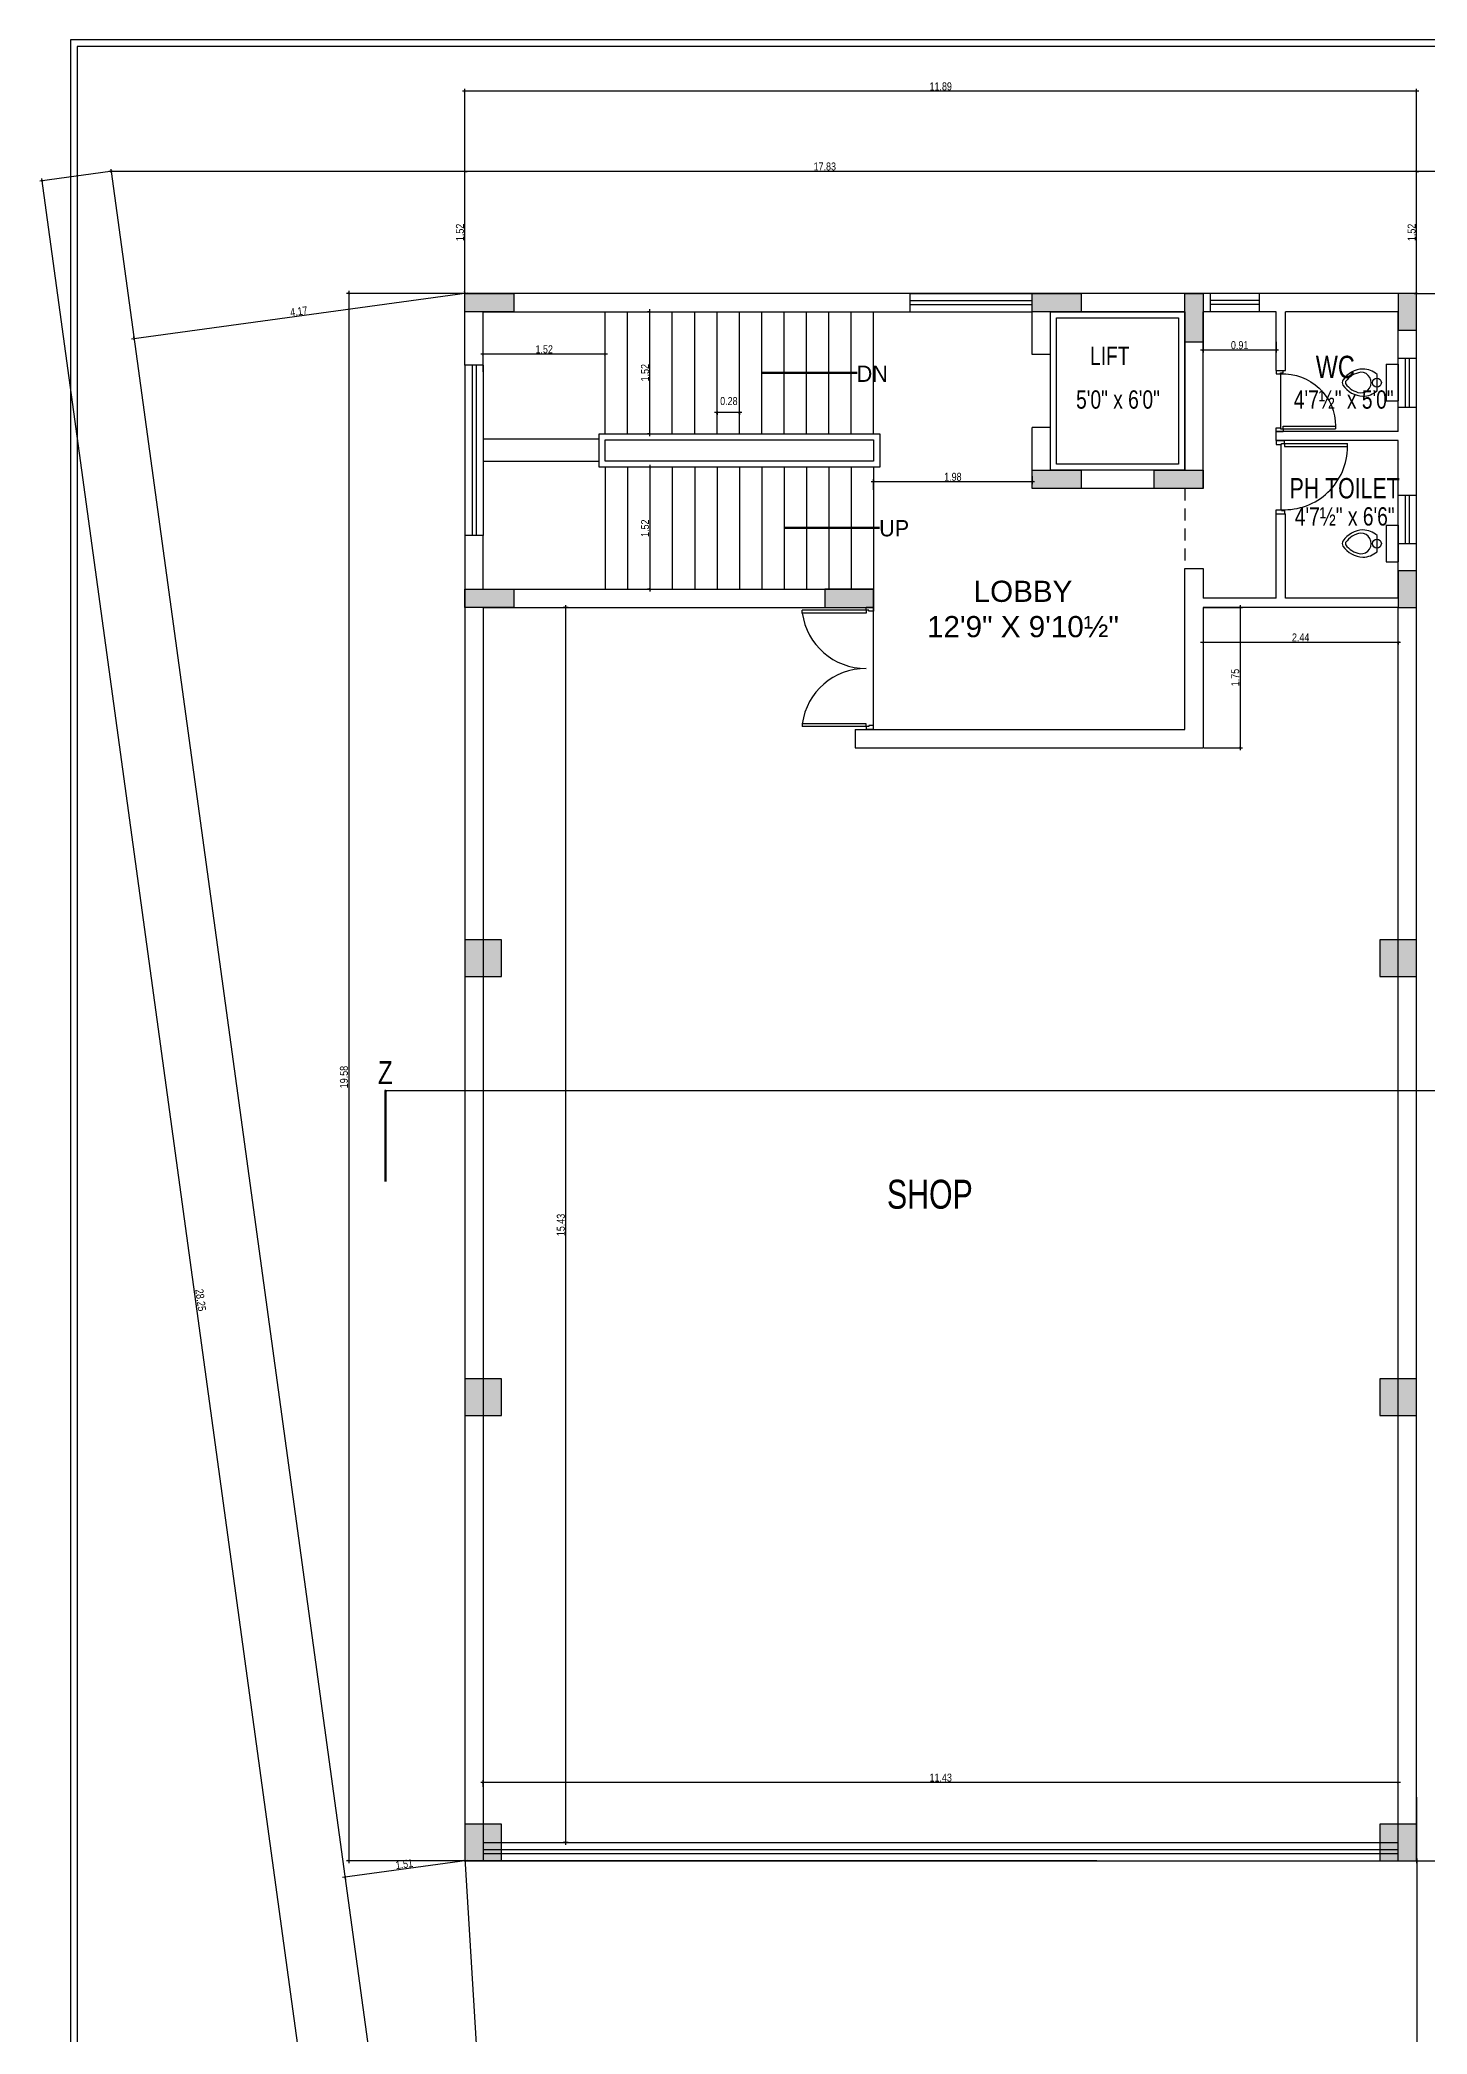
# Model space of a CAD drawing. Header units: metres. Extents: x 13627 to 13863, y 9458 to 9526.
# Drawn here: x 13654.73 to 13672.06, y 9476.38 to 9501.3 of the extents above; entities that cross this region are included whole.
import ezdxf

# ---------------------------------------------------------------- set-up
doc = ezdxf.new("R2010")
doc.units = ezdxf.units.M
doc.header["$LTSCALE"] = 150
doc.header["$PDMODE"] = 35
doc.linetypes.add('DASHDOT2', pattern=[0.5, 0.25, -0.125, 0, -0.125])
doc.linetypes.add('HIDDEN', pattern=[0.375, 0.25, -0.125])
doc.layers.get('0').update_dxf_attribs({"linetype": 'CONTINUOUS'})
doc.layers.get('DEFPOINTS').update_dxf_attribs({"color": 1, "linetype": 'CONTINUOUS'})
for name, color, linetype in [('#path', 8, 'CONTINUOUS'), ('Coloumn', 6, 'CONTINUOUS'), ('DIM', 7, 'CONTINUOUS'), ('DOOR', 1, 'CONTINUOUS'), ('FUR', 38, 'CONTINUOUS'), ('STAIR', 1, 'CONTINUOUS'), ('TEXT', 7, 'CONTINUOUS'), ('title', 10, 'CONTINUOUS'), ('Title box', 7, 'CONTINUOUS'), ('WALL', 7, 'CONTINUOUS'), ('WIN', 11, 'CONTINUOUS')]:
    doc.layers.add(name, color=color, linetype=linetype)
doc.layers.add('AR_WALL', color=7, linetype='CONTINUOUS', lineweight=40)
doc.styles.add('23', font='sanss___.ttf', dxfattribs={"width": 0.95})
doc.styles.add('Arial', font='arial.ttf', dxfattribs={"width": 0.8})
doc.styles.add('ROMANC', font='sanss___.ttf', dxfattribs={"width": 0.95})
doc.styles.add('ROMANS', font='sanss___.ttf', dxfattribs={"width": 0.95})
doc.styles.add('ROMANT', font='sanss___.ttf', dxfattribs={"width": 0.95})
doc.dimstyles.new('Copy of vi', dxfattribs={"dimscale": 0, "dimtxt": 12, "dimasz": 1, "dimexe": 0.1875, "dimexo": 0.0625, "dimgap": 1, "dimtad": 1, "dimdec": 1, "dimrnd": 0.5, "dimzin": 3, "dimdsep": 46, "dimlunit": 4, "dimtxsty": 'ROMANS', "dimblk1": 'ARR', "dimblk2": 'ARR', "dimsah": 1, "dimcen": 0.0625, "dimdle": 5.5, "dimse1": 1, "dimse2": 1, "dimclrd": 11, "dimclre": 9, "dimclrt": 2, "dimadec": 0, "dimazin": 0, "dimtfac": 0.6, "dimtdec": 1, "dimtmove": 2, "dimatfit": 3, "dimldrblk": 'A', "dimfxl": 0, "dimtolj": 1, "dimtzin": 2, "dimarcsym": 0})
doc.dimstyles.get("Standard").update_dxf_attribs({"dimtxt": 0.1, "dimasz": 0.1, "dimexe": 0.03, "dimexo": 0.01, "dimgap": 0.01, "dimtad": 1, "dimzin": 3, "dimdsep": 46, "dimtxsty": 'Arial', "dimblk": 'ARCHTICK', "dimcen": 0.0625, "dimdle": 0.03, "dimclrd": 256, "dimclre": 9, "dimclrt": 256, "dimadec": 0, "dimazin": 0, "dimtfac": 0.6, "dimtofl": 0, "dimtmove": 1, "dimatfit": 3, "dimldrblk": 'OPEN90', "dimfxl": 0, "dimtolj": 1, "dimtzin": 0, "dimlwd": -1, "dimlwe": -1, "dimarcsym": 0})

# ---------------------------------------------------------------- blocks, each defined once
blk = doc.blocks.new('_ArchTick')
at = {"color": 0, "linetype": 'ByBlock', "const_width": 0.00381}
blk.add_lwpolyline([(-0.0127, -0.0127), (0.0127, 0.0127)], dxfattribs=at)
blk = doc.blocks.new('*D13')
at = {"layer": 'DEFPOINTS', "color": 0}
for p in [(13671.924, 9499.652), (13671.924, 9499.652), (13671.924, 9498.128)]:
    blk.add_point(p, dxfattribs=at)
at = {"layer": 'DIM'}
blk.add_line((13671.924, 9498.098), (13671.924, 9499.682), dxfattribs=at)
at = {"layer": 'DIM', "color": 9}
for p, q in [((13671.934, 9499.652), (13671.954, 9499.652)), ((13671.934, 9498.128), (13671.954, 9498.128))]:
    blk.add_line(p, q, dxfattribs=at)
at = {"layer": 'DIM'}
for p, rotation in [((13671.924, 9499.652), 90), ((13671.924, 9498.128), 270)]:
    blk.add_blockref('_ArchTick', p, dxfattribs=dict(at, rotation=rotation))
at = {"layer": 'DIM', "insert": (13671.863, 9498.89), "char_height": 0.1, "attachment_point": 5, "rotation": 90, "style": 'Arial'}
blk.add_mtext('\\A1;1.52', dxfattribs=at)
blk = doc.blocks.new('_Open90')
at = {"layer": 'AR_WALL', "color": 0, "lineweight": -2}
for p, q in [((0, 0), (-0.0254, 0)), ((-0.0127, 0.0127), (0, 0)), ((0, 0), (-0.0127, -0.0127))]:
    blk.add_line(p, q, dxfattribs=at)
blk = doc.blocks.new('*D14')
at = {"layer": 'DEFPOINTS', "color": 0}
for p in [(13660.036, 9499.652), (13660.036, 9499.652), (13660.036, 9498.128)]:
    blk.add_point(p, dxfattribs=at)
at = {"layer": 'DIM'}
blk.add_line((13660.036, 9498.098), (13660.036, 9499.682), dxfattribs=at)
at = {"layer": 'DIM', "color": 9}
for p, q in [((13660.046, 9499.652), (13660.066, 9499.652)), ((13660.046, 9498.128), (13660.066, 9498.128))]:
    blk.add_line(p, q, dxfattribs=at)
at = {"layer": 'DIM', "xscale": 0.1, "yscale": 0.1, "zscale": 0.1}
for p, rotation in [((13660.036, 9499.652), 90), ((13660.036, 9498.128), 270)]:
    blk.add_blockref('_ArchTick', p, dxfattribs=dict(at, rotation=rotation))
at = {"layer": 'DIM', "insert": (13659.975, 9498.89), "char_height": 0.1, "attachment_point": 5, "rotation": 90, "style": 'Arial'}
blk.add_mtext('\\A1;1.52', dxfattribs=at)
blk = doc.blocks.new('*D16')
at = {"layer": 'DEFPOINTS', "color": 0}
for p in [(13655.617, 9499.652), (13655.617, 9499.652), (13673.448, 9499.652)]:
    blk.add_point(p, dxfattribs=at)
at = {"layer": 'DIM', "color": 9}
for p, q in [((13655.617, 9499.662), (13655.617, 9499.682)), ((13673.448, 9499.662), (13673.448, 9499.682))]:
    blk.add_line(p, q, dxfattribs=at)
at = {"layer": 'DIM'}
blk.add_line((13673.478, 9499.652), (13655.587, 9499.652), dxfattribs=at)
at = {"layer": 'DIM', "rotation": 180}
blk.add_blockref('_ArchTick', (13655.617, 9499.652), dxfattribs=at)
at = {"layer": 'DIM'}
blk.add_blockref('_ArchTick', (13673.448, 9499.652), dxfattribs=at)
at = {"layer": 'DIM', "insert": (13664.532, 9499.713), "char_height": 0.1, "attachment_point": 5, "style": 'Arial'}
blk.add_mtext('\\A1;17.83', dxfattribs=at)
blk = doc.blocks.new('*D18')
at = {"layer": 'DEFPOINTS', "color": 0}
for p in [(13654.757, 9499.534), (13655.617, 9499.652), (13659.453, 9471.668)]:
    blk.add_point(p, dxfattribs=at)
at = {"layer": 'DIM', "color": 9}
for p, q in [((13655.607, 9499.65), (13654.728, 9499.53)), ((13659.443, 9471.666), (13658.564, 9471.546))]:
    blk.add_line(p, q, dxfattribs=at)
at = {"layer": 'DIM'}
blk.add_line((13658.598, 9471.52), (13654.753, 9499.564), dxfattribs=at)
for p, rotation in [((13654.757, 9499.534), 97.80575307847222), ((13658.594, 9471.55), 277.8057530784722)]:
    blk.add_blockref('_ArchTick', p, dxfattribs=dict(at, rotation=rotation))
at = {"layer": 'DIM', "insert": (13656.736, 9485.55), "char_height": 0.1, "attachment_point": 5, "rotation": 277.8058, "style": 'Arial'}
blk.add_mtext('\\A1;28.25', dxfattribs=at)
blk = doc.blocks.new('*D19')
at = {"layer": 'DEFPOINTS', "color": 0}
for p in [(13673.448, 9483.387), (13671.924, 9479.348), (13673.448, 9478.544)]:
    blk.add_point(p, dxfattribs=at)
at = {"layer": 'DIM', "color": 9}
for p, q in [((13673.448, 9483.377), (13673.448, 9478.514)), ((13671.924, 9479.338), (13671.924, 9478.514))]:
    blk.add_line(p, q, dxfattribs=at)
at = {"layer": 'DIM'}
blk.add_line((13671.894, 9478.544), (13673.478, 9478.544), dxfattribs=at)
at = {"layer": 'DIM', "rotation": 180}
blk.add_blockref('_ArchTick', (13671.924, 9478.544), dxfattribs=at)
at = {"layer": 'DIM'}
blk.add_blockref('_ArchTick', (13673.448, 9478.544), dxfattribs=at)
at = {"layer": 'DIM', "insert": (13672.686, 9478.605), "char_height": 0.1, "attachment_point": 5, "style": 'Arial'}
blk.add_mtext('\\A1;1.52', dxfattribs=at)
blk = doc.blocks.new('A')
at = {"layer": 'DIM', "color": 9, "linetype": 'ByBlock'}
for p, q in [((-0.13, 0), (0.13, 0)), ((-0.08, -0.08), (0.08, 0.08)), ((0, 0.13), (0, -0.13))]:
    blk.add_line(p, q, dxfattribs=at)
blk = doc.blocks.new('ARROW')
at = {"layer": 'WALL'}
blk.add_blockref('A', (0, 0), dxfattribs=at)
blk = doc.blocks.new('ARR')
at = {"layer": 'DIM'}
blk.add_blockref('ARROW', (0, 0), dxfattribs=at)
blk = doc.blocks.new('*D20')
at = {"layer": 'DEFPOINTS', "color": 0}
for p in [(13660.265, 9497.367), (13660.265, 9497.137), (13661.789, 9497.137)]:
    blk.add_point(p, dxfattribs=at)
at = {"layer": 'DIM'}
blk.add_line((13661.819, 9497.367), (13660.235, 9497.367), dxfattribs=at)
at = {"layer": 'DIM', "color": 9}
for p, q in [((13660.265, 9497.147), (13660.265, 9497.397)), ((13661.789, 9497.147), (13661.789, 9497.397))]:
    blk.add_line(p, q, dxfattribs=at)
at = {"layer": 'DIM', "rotation": 180}
blk.add_blockref('_ArchTick', (13660.265, 9497.367), dxfattribs=at)
at = {"layer": 'DIM'}
blk.add_blockref('_ArchTick', (13661.789, 9497.367), dxfattribs=at)
at = {"layer": 'DIM', "insert": (13661.027, 9497.429), "char_height": 0.1, "attachment_point": 5, "style": 'Arial'}
blk.add_mtext('\\A1;1.52', dxfattribs=at)
blk = doc.blocks.new('*D21')
at = {"layer": 'DEFPOINTS', "color": 0}
for p in [(13662.348, 9497.899), (13662.348, 9497.899), (13662.348, 9496.375)]:
    blk.add_point(p, dxfattribs=at)
at = {"layer": 'DIM'}
blk.add_line((13662.348, 9496.345), (13662.348, 9497.929), dxfattribs=at)
at = {"layer": 'DIM', "color": 9}
for p, q in [((13662.338, 9497.899), (13662.318, 9497.899)), ((13662.338, 9496.375), (13662.318, 9496.375))]:
    blk.add_line(p, q, dxfattribs=at)
at = {"layer": 'DIM'}
for p, rotation in [((13662.348, 9497.899), 90), ((13662.348, 9496.375), 270)]:
    blk.add_blockref('_ArchTick', p, dxfattribs=dict(at, rotation=rotation))
at = {"layer": 'DIM', "insert": (13662.287, 9497.137), "char_height": 0.1, "attachment_point": 5, "rotation": 90, "style": 'Arial'}
blk.add_mtext('\\A1;1.52', dxfattribs=at)
blk = doc.blocks.new('A$C1378589D')
at = {"layer": 'DOOR', "color": 40}
for p, q in [((0.035, 0.094), (0.035, 0.892)), ((0.071, 0.892), (0.035, 0.892)), ((0.071, 0.094), (0.071, 0.892)), ((1.453, 0.094), (1.453, 0.892)), ((1.453, 0.892), (1.489, 0.892)), ((1.489, 0.094), (1.489, 0.892)), ((0.035, 0.094), (0.071, 0.094)), ((1.489, 0.094), (1.453, 0.094))]:
    blk.add_line(p, q, dxfattribs=at)
at = {"layer": 'DOOR', "color": 230}
for p, q in [((0.035, 0.094), (0, 0.094)), ((0, 0), (0, 0.094)), ((0, 0), (0.047, 0)), ((0.035, 0.059), (0.035, 0.094)), ((0.047, 0.059), (0.035, 0.059)), ((0.047, 0), (0.047, 0.059)), ((1.477, 0.059), (1.489, 0.059)), ((1.477, 0), (1.477, 0.059)), ((1.524, 0), (1.477, 0)), ((1.489, 0.094), (1.524, 0.094)), ((1.489, 0.059), (1.489, 0.094)), ((1.524, 0), (1.524, 0.094))]:
    blk.add_line(p, q, dxfattribs=at)
at = {"layer": 'DOOR', "color": 145}
for centre, start, end in [((-0.04, 0.097), 359.8144, 82.0332), ((1.564, 0.097), 97.9668, 180.1856)]:
    blk.add_arc(centre, 0.802, start, end, dxfattribs=at)
blk = doc.blocks.new('*D22')
at = {"layer": 'DEFPOINTS', "color": 0}
for p in [(13660.036, 9500.653), (13660.036, 9498.128), (13671.924, 9498.128)]:
    blk.add_point(p, dxfattribs=at)
at = {"layer": 'DIM'}
blk.add_line((13671.954, 9500.653), (13660.006, 9500.653), dxfattribs=at)
at = {"layer": 'DIM', "color": 9}
for p, q in [((13660.036, 9498.138), (13660.036, 9500.683)), ((13671.924, 9498.138), (13671.924, 9500.683))]:
    blk.add_line(p, q, dxfattribs=at)
at = {"layer": 'DIM'}
for p, rotation in [((13660.036, 9500.653), 179.9999999999737), ((13671.924, 9500.653), 359.9999999999737)]:
    blk.add_blockref('_ArchTick', p, dxfattribs=dict(at, rotation=rotation))
at = {"layer": 'DIM', "insert": (13665.98, 9500.714), "char_height": 0.1, "attachment_point": 5, "style": 'Arial'}
blk.add_mtext('\\A1;11.89', dxfattribs=at)
blk = doc.blocks.new('*D23')
at = {"layer": 'DEFPOINTS', "color": 0}
for p in [(13671.924, 9478.544), (13671.924, 9472.431), (13671.929, 9472.431)]:
    blk.add_point(p, dxfattribs=at)
at = {"layer": 'DIM'}
blk.add_line((13671.929, 9478.574), (13671.929, 9472.401), dxfattribs=at)
at = {"layer": 'DIM', "color": 9}
for p, q in [((13671.934, 9478.544), (13671.959, 9478.544)), ((13671.934, 9472.431), (13671.959, 9472.431))]:
    blk.add_line(p, q, dxfattribs=at)
at = {"layer": 'DIM'}
for p, rotation in [((13671.929, 9478.544), 90), ((13671.929, 9472.431), 270)]:
    blk.add_blockref('_ArchTick', p, dxfattribs=dict(at, rotation=rotation))
at = {"layer": 'DIM', "insert": (13671.868, 9475.488), "char_height": 0.1, "attachment_point": 5, "rotation": 90, "style": 'Arial'}
blk.add_mtext('\\A1;6.11', dxfattribs=at)
blk = doc.blocks.new('*D24')
at = {"layer": 'DEFPOINTS', "color": 0}
for p in [(13662.348, 9495.956), (13662.348, 9494.433), (13662.348, 9494.433)]:
    blk.add_point(p, dxfattribs=at)
at = {"layer": 'DIM', "color": 9}
for p, q in [((13662.338, 9495.956), (13662.318, 9495.956)), ((13662.338, 9494.433), (13662.318, 9494.433))]:
    blk.add_line(p, q, dxfattribs=at)
at = {"layer": 'DIM'}
blk.add_line((13662.348, 9495.986), (13662.348, 9494.403), dxfattribs=at)
for p, rotation in [((13662.348, 9495.956), 90), ((13662.348, 9494.433), 270)]:
    blk.add_blockref('_ArchTick', p, dxfattribs=dict(at, rotation=rotation))
at = {"layer": 'DIM', "insert": (13662.287, 9495.194), "char_height": 0.1, "attachment_point": 5, "rotation": 90, "style": 'Arial'}
blk.add_mtext('\\A1;1.52', dxfattribs=at)
blk = doc.blocks.new('*D25')
at = {"layer": 'DEFPOINTS', "color": 0}
for p in [(13660.036, 9498.128), (13655.903, 9497.561), (13655.903, 9497.561)]:
    blk.add_point(p, dxfattribs=at)
at = {"layer": 'DIM'}
blk.add_line((13660.066, 9498.132), (13655.874, 9497.557), dxfattribs=at)
at = {"layer": 'DIM', "color": 9}
for p, q in [((13660.035, 9498.138), (13660.032, 9498.157)), ((13655.902, 9497.571), (13655.899, 9497.591))]:
    blk.add_line(p, q, dxfattribs=at)
at = {"layer": 'DIM'}
for p, rotation in [((13660.036, 9498.128), 7.805753078483866), ((13655.903, 9497.561), 187.8057530784839)]:
    blk.add_blockref('_ArchTick', p, dxfattribs=dict(at, rotation=rotation))
at = {"layer": 'DIM', "insert": (13657.962, 9497.904), "char_height": 0.1, "attachment_point": 5, "rotation": 7.8058, "style": 'Arial'}
blk.add_mtext('\\A1;4.17', dxfattribs=at)
blk = doc.blocks.new('*D26')
at = {"layer": 'DEFPOINTS', "color": 0}
for p in [(13660.265, 9479.52), (13660.265, 9479.459), (13671.695, 9479.459)]:
    blk.add_point(p, dxfattribs=at)
at = {"layer": 'DIM'}
blk.add_line((13671.725, 9479.52), (13660.235, 9479.52), dxfattribs=at)
at = {"layer": 'DIM', "color": 9}
for p, q in [((13660.265, 9479.469), (13660.265, 9479.55)), ((13671.695, 9479.469), (13671.695, 9479.55))]:
    blk.add_line(p, q, dxfattribs=at)
at = {"layer": 'DIM', "rotation": 180}
blk.add_blockref('_ArchTick', (13660.265, 9479.52), dxfattribs=at)
at = {"layer": 'DIM'}
blk.add_blockref('_ArchTick', (13671.695, 9479.52), dxfattribs=at)
at = {"layer": 'DIM', "insert": (13665.98, 9479.582), "char_height": 0.1, "attachment_point": 5, "style": 'Arial'}
blk.add_mtext('\\A1;11.43', dxfattribs=at)
blk = doc.blocks.new('*D27')
at = {"layer": 'DEFPOINTS', "color": 0}
for p in [(13661.296, 9494.204), (13661.338, 9494.204), (13661.338, 9478.773)]:
    blk.add_point(p, dxfattribs=at)
at = {"layer": 'DIM', "color": 9}
for p, q in [((13661.328, 9494.204), (13661.266, 9494.204)), ((13661.328, 9478.773), (13661.266, 9478.773))]:
    blk.add_line(p, q, dxfattribs=at)
at = {"layer": 'DIM'}
blk.add_line((13661.296, 9478.743), (13661.296, 9494.234), dxfattribs=at)
for p, rotation in [((13661.296, 9494.204), 90), ((13661.296, 9478.773), 270)]:
    blk.add_blockref('_ArchTick', p, dxfattribs=dict(at, rotation=rotation))
at = {"layer": 'DIM', "insert": (13661.235, 9486.488), "char_height": 0.1, "attachment_point": 5, "rotation": 90, "style": 'Arial'}
blk.add_mtext('\\A1;15.43', dxfattribs=at)
blk = doc.blocks.new('*D28')
at = {"layer": 'DEFPOINTS', "color": 0}
for p in [(13665.142, 9495.775), (13667.123, 9495.855), (13665.142, 9495.663)]:
    blk.add_point(p, dxfattribs=at)
at = {"layer": 'DIM'}
blk.add_line((13667.153, 9495.775), (13665.112, 9495.775), dxfattribs=at)
at = {"layer": 'DIM', "color": 9}
for p, q in [((13665.142, 9495.673), (13665.142, 9495.805)), ((13667.123, 9495.845), (13667.123, 9495.745))]:
    blk.add_line(p, q, dxfattribs=at)
at = {"layer": 'DIM', "rotation": 180}
blk.add_blockref('_ArchTick', (13665.142, 9495.775), dxfattribs=at)
at = {"layer": 'DIM'}
blk.add_blockref('_ArchTick', (13667.123, 9495.775), dxfattribs=at)
at = {"layer": 'DIM', "insert": (13666.132, 9495.836), "char_height": 0.1, "attachment_point": 5, "style": 'Arial'}
blk.add_mtext('\\A1;1.98', dxfattribs=at)
blk = doc.blocks.new('*D29')
at = {"layer": 'DEFPOINTS', "color": 0}
for p in [(13660.036, 9478.544), (13658.538, 9478.339), (13658.538, 9478.339)]:
    blk.add_point(p, dxfattribs=at)
at = {"layer": 'DIM'}
blk.add_line((13660.066, 9478.548), (13658.509, 9478.335), dxfattribs=at)
at = {"layer": 'DIM', "color": 9}
for p, q in [((13660.038, 9478.534), (13660.04, 9478.515)), ((13658.54, 9478.329), (13658.543, 9478.309))]:
    blk.add_line(p, q, dxfattribs=at)
at = {"layer": 'DIM'}
for p, rotation in [((13660.036, 9478.544), 7.805753078460364), ((13658.538, 9478.339), 187.8057530784604)]:
    blk.add_blockref('_ArchTick', p, dxfattribs=dict(at, rotation=rotation))
at = {"layer": 'DIM', "insert": (13659.279, 9478.502), "char_height": 0.1, "attachment_point": 5, "rotation": 7.8058, "style": 'Arial'}
blk.add_mtext('\\A1;1.51', dxfattribs=at)
blk = doc.blocks.new('*D30')
at = {"layer": 'DEFPOINTS', "color": 0}
for p in [(13660.036, 9478.544), (13660.454, 9471.729), (13660.454, 9471.729)]:
    blk.add_point(p, dxfattribs=at)
at = {"layer": 'DIM', "color": 9}
for p, q in [((13660.026, 9478.544), (13660.006, 9478.542)), ((13660.444, 9471.728), (13660.424, 9471.727))]:
    blk.add_line(p, q, dxfattribs=at)
at = {"layer": 'DIM'}
blk.add_line((13660.035, 9478.574), (13660.456, 9471.699), dxfattribs=at)
for p, rotation in [((13660.036, 9478.544), 93.50401467509342), ((13660.454, 9471.729), 273.5040146750935)]:
    blk.add_blockref('_ArchTick', p, dxfattribs=dict(at, rotation=rotation))
at = {"layer": 'DIM', "insert": (13660.306, 9475.14), "char_height": 0.1, "attachment_point": 5, "rotation": 273.504, "style": 'Arial'}
blk.add_mtext('\\A1;6.83', dxfattribs=at)
blk = doc.blocks.new('EWCP')
for p, q in [((-0.102, 0.264), (0.102, 0.264)), ((0.229, 0.152), (-0.229, 0.152)), ((-0.229, 0.152), (-0.229, 0)), ((0.229, 0), (-0.229, 0)), ((0.229, 0.152), (0.229, 0))]:
    blk.add_line(p, q)
blk.add_circle((0, 0.267), 0.0559)
for centre, radius, start, end in [((0.147, 0.429), 0.317, 124.2325, 177.7197), ((0.147, 0.429), 0.279, 124.9525, 170.1186), ((0, 0.625), 0.0734, 64.3273, 115.1009), ((0, 0.625), 0.0353, 68.3192, 110.8901), ((-0.147, 0.429), 0.279, 7.8571, 54.9843), ((-0.147, 0.429), 0.317, 2.2803, 55.6668), ((0.109, 0.446), 0.279, 180.9603, 220.9088), ((0.001, 0.467), 0.129, 175.7526, 359.9058), ((-0.109, 0.446), 0.279, 319.0912, 359.0397)]:
    blk.add_arc(centre, radius, start, end)
blk = doc.blocks.new('D1')
at = {"color": 40}
for p, q in [((0.038, 0.102), (0.038, 0.89)), ((0.076, 0.89), (0.038, 0.89)), ((0.076, 0.102), (0.076, 0.89)), ((0.038, 0.102), (0.076, 0.102))]:
    blk.add_line(p, q, dxfattribs=at)
at = {"color": 230}
for p, q in [((0, 0), (0, 0.102)), ((0.038, 0.102), (0, 0.102)), ((0, 0), (0.051, 0)), ((0.038, 0.064), (0.038, 0.102)), ((0.051, 0.064), (0.038, 0.064)), ((0.051, 0), (0.051, 0.064)), ((0.864, 0.064), (0.876, 0.064)), ((0.864, 0), (0.864, 0.064)), ((0.914, 0), (0.864, 0)), ((0.876, 0.064), (0.876, 0.102)), ((0.876, 0.102), (0.914, 0.102)), ((0.914, 0), (0.914, 0.102))]:
    blk.add_line(p, q, dxfattribs=at)
at = {"color": 145}
blk.add_arc((0.076, 0.102), 0.788, 357.2298, 90, dxfattribs=at)
blk = doc.blocks.new('*D31')
at = {"layer": 'DEFPOINTS', "color": 0}
for p in [(13668.092, 9498.128), (13658.587, 9478.544), (13667.94, 9478.544)]:
    blk.add_point(p, dxfattribs=at)
at = {"layer": 'DIM', "color": 9}
for p, q in [((13668.082, 9498.128), (13658.557, 9498.128)), ((13667.93, 9478.544), (13658.557, 9478.544))]:
    blk.add_line(p, q, dxfattribs=at)
at = {"layer": 'DIM'}
blk.add_line((13658.587, 9498.158), (13658.587, 9478.514), dxfattribs=at)
for p, rotation in [((13658.587, 9498.128), 90), ((13658.587, 9478.544), 270)]:
    blk.add_blockref('_ArchTick', p, dxfattribs=dict(at, rotation=rotation))
at = {"layer": 'DIM', "insert": (13658.526, 9488.336), "char_height": 0.1, "attachment_point": 5, "rotation": 90, "style": 'Arial'}
blk.add_mtext('\\A1;19.58', dxfattribs=at)
blk = doc.blocks.new('*D49')
at = {"layer": 'DEFPOINTS', "color": 0}
for p in [(13671.924, 9498.128), (13673.448, 9498.128), (13673.448, 9498.128)]:
    blk.add_point(p, dxfattribs=at)
at = {"layer": 'DIM'}
blk.add_line((13671.894, 9498.128), (13673.478, 9498.128), dxfattribs=at)
at = {"layer": 'DIM', "color": 9}
for p, q in [((13671.924, 9498.138), (13671.924, 9498.158)), ((13673.448, 9498.138), (13673.448, 9498.158))]:
    blk.add_line(p, q, dxfattribs=at)
at = {"layer": 'DIM', "rotation": 180}
blk.add_blockref('_ArchTick', (13671.924, 9498.128), dxfattribs=at)
at = {"layer": 'DIM'}
blk.add_blockref('_ArchTick', (13673.448, 9498.128), dxfattribs=at)
at = {"layer": 'DIM', "insert": (13672.686, 9498.189), "char_height": 0.1, "attachment_point": 5, "style": 'Arial'}
blk.add_mtext('\\A1;1.52', dxfattribs=at)
blk = doc.blocks.new('*D51')
at = {"layer": 'DEFPOINTS', "color": 0}
for p in [(13669.257, 9497.532), (13669.257, 9497.42), (13670.171, 9497.532)]:
    blk.add_point(p, dxfattribs=at)
at = {"layer": 'DIM'}
blk.add_line((13670.201, 9497.42), (13669.227, 9497.42), dxfattribs=at)
at = {"layer": 'DIM', "color": 9}
for p, q in [((13669.257, 9497.522), (13669.257, 9497.39)), ((13670.171, 9497.522), (13670.171, 9497.39))]:
    blk.add_line(p, q, dxfattribs=at)
at = {"layer": 'DIM', "rotation": 180}
blk.add_blockref('_ArchTick', (13669.257, 9497.42), dxfattribs=at)
at = {"layer": 'DIM'}
blk.add_blockref('_ArchTick', (13670.171, 9497.42), dxfattribs=at)
at = {"layer": 'DIM', "insert": (13669.714, 9497.481), "char_height": 0.1, "attachment_point": 5, "style": 'Arial'}
blk.add_mtext('\\A1;0.91', dxfattribs=at)
blk = doc.blocks.new('*D10')
at = {"layer": 'DEFPOINTS', "color": 0}
for p in [(13669.257, 9493.769), (13671.695, 9493.769), (13671.695, 9493.769)]:
    blk.add_point(p, dxfattribs=at)
at = {"layer": 'DIM'}
blk.add_line((13669.227, 9493.769), (13671.725, 9493.769), dxfattribs=at)
at = {"layer": 'DIM', "color": 9}
for p, q in [((13669.257, 9493.759), (13669.257, 9493.739)), ((13671.695, 9493.759), (13671.695, 9493.739))]:
    blk.add_line(p, q, dxfattribs=at)
at = {"layer": 'DIM', "rotation": 180}
blk.add_blockref('_ArchTick', (13669.257, 9493.769), dxfattribs=at)
at = {"layer": 'DIM'}
blk.add_blockref('_ArchTick', (13671.695, 9493.769), dxfattribs=at)
at = {"layer": 'DIM', "insert": (13670.476, 9493.829), "char_height": 0.1, "attachment_point": 5, "style": 'Arial'}
blk.add_mtext('\\A1;2.44', dxfattribs=at)
blk = doc.blocks.new('*D11')
at = {"layer": 'DEFPOINTS', "color": 0}
for p in [(13669.257, 9494.204), (13669.257, 9492.451), (13669.72, 9492.451)]:
    blk.add_point(p, dxfattribs=at)
at = {"layer": 'DIM', "color": 9}
for p, q in [((13669.267, 9494.204), (13669.75, 9494.204)), ((13669.267, 9492.451), (13669.75, 9492.451))]:
    blk.add_line(p, q, dxfattribs=at)
at = {"layer": 'DIM'}
blk.add_line((13669.72, 9494.234), (13669.72, 9492.421), dxfattribs=at)
for p, rotation in [((13669.72, 9494.204), 90), ((13669.72, 9492.451), 270)]:
    blk.add_blockref('_ArchTick', p, dxfattribs=dict(at, rotation=rotation))
at = {"layer": 'DIM', "insert": (13669.659, 9493.328), "char_height": 0.1, "attachment_point": 5, "rotation": 90, "style": 'Arial'}
blk.add_mtext('\\A1;1.75', dxfattribs=at)
blk = doc.blocks.new('*D12')
at = {"layer": 'DEFPOINTS', "color": 0}
for p in [(13663.186, 9496.652), (13663.186, 9496.64), (13663.465, 9496.652)]:
    blk.add_point(p, dxfattribs=at)
at = {"layer": 'DIM'}
blk.add_line((13663.495, 9496.64), (13663.156, 9496.64), dxfattribs=at)
at = {"layer": 'DIM', "color": 9}
for p, q in [((13663.186, 9496.642), (13663.186, 9496.61)), ((13663.465, 9496.642), (13663.465, 9496.61))]:
    blk.add_line(p, q, dxfattribs=at)
at = {"layer": 'DIM', "rotation": 180}
blk.add_blockref('_ArchTick', (13663.186, 9496.64), dxfattribs=at)
at = {"layer": 'DIM'}
blk.add_blockref('_ArchTick', (13663.465, 9496.64), dxfattribs=at)
at = {"layer": 'DIM', "insert": (13663.334, 9496.782), "char_height": 0.1, "attachment_point": 5, "style": 'Arial'}
blk.add_mtext('\\A1;0.28', dxfattribs=at)

msp = doc.modelspace()

# ---------------------------------------------------------------- hatches: boundary and pattern name
at = {"layer": 'Coloumn'}
for points in [[(13660.646, 9498.1277), (13660.646, 9497.8991), (13660.0364, 9497.8991), (13660.0364, 9498.1277)], [(13667.7326, 9498.1277), (13667.7326, 9497.8991), (13667.123, 9497.8991), (13667.123, 9498.1277)], [(13669.2566, 9497.5181), (13669.028, 9497.5181), (13669.028, 9498.1277), (13669.2566, 9498.1277)], [(13671.695, 9497.6705), (13671.9236, 9497.6705), (13671.9236, 9498.1277), (13671.695, 9498.1277)], [(13667.7326, 9495.9179), (13667.7326, 9495.6893), (13667.123, 9495.6893), (13667.123, 9495.9179)], [(13669.2566, 9495.9179), (13669.2566, 9495.6893), (13668.647, 9495.6893), (13668.647, 9495.9179)], [(13660.646, 9494.4326), (13660.646, 9494.204), (13660.0364, 9494.204), (13660.0364, 9494.4326)], [(13665.1418, 9494.204), (13665.1418, 9494.4326), (13664.5322, 9494.4326), (13664.5322, 9494.204)], [(13671.695, 9494.204), (13671.9236, 9494.204), (13671.9236, 9494.6612), (13671.695, 9494.6612)], [(13660.0364, 9489.5933), (13660.4936, 9489.5933), (13660.4936, 9490.0505), (13660.0364, 9490.0505)], [(13671.4664, 9489.5933), (13671.9236, 9489.5933), (13671.9236, 9490.0505), (13671.4664, 9490.0505)], [(13660.0364, 9484.1069), (13660.4936, 9484.1069), (13660.4936, 9484.5641), (13660.0364, 9484.5641)], [(13671.4664, 9484.1069), (13671.9236, 9484.1069), (13671.9236, 9484.5641), (13671.4664, 9484.5641)], [(13660.0364, 9478.5443), (13660.4936, 9478.5443), (13660.4936, 9479.0015), (13660.0364, 9479.0015)], [(13671.4664, 9478.5443), (13671.9236, 9478.5443), (13671.9236, 9479.0015), (13671.4664, 9479.0015)]]:
    msp.add_hatch(color=256, dxfattribs=at).paths.add_polyline_path(points)

# ---------------------------------------------------------------- linework, layer by layer
at = {"layer": '#path', "ltscale": 0.5}
msp.add_lwpolyline([(13680.864, 9463.7018), (13680.864, 9501.2955), (13655.11, 9501.2955), (13655.11, 9463.7018)], close=True, dxfattribs=at)
at = {"linetype": 'HIDDEN', "ltscale": 0.004}
msp.add_line((13669.028, 9495.6893), (13669.028, 9494.6893), dxfattribs=at)
at = {"layer": 'Coloumn'}
for p, q in [((13660.265, 9478.5443), (13660.0364, 9478.5443)), ((13671.695, 9478.5443), (13671.9236, 9478.5443))]:
    msp.add_line(p, q, dxfattribs=at)
at = {"layer": 'Coloumn', "color": 6}
for points in [[(13660.646, 9498.1277), (13660.646, 9497.8991), (13660.0364, 9497.8991), (13660.0364, 9498.1277)], [(13667.7326, 9498.1277), (13667.7326, 9497.8991), (13667.123, 9497.8991), (13667.123, 9498.1277)], [(13669.2566, 9497.5181), (13669.028, 9497.5181), (13669.028, 9498.1277), (13669.2566, 9498.1277)], [(13671.695, 9497.6705), (13671.9236, 9497.6705), (13671.9236, 9498.1277), (13671.695, 9498.1277)], [(13667.7326, 9495.9179), (13667.7326, 9495.6893), (13667.123, 9495.6893), (13667.123, 9495.9179)], [(13669.2566, 9495.9179), (13669.2566, 9495.6893), (13668.647, 9495.6893), (13668.647, 9495.9179)], [(13660.646, 9494.4326), (13660.646, 9494.204), (13660.0364, 9494.204), (13660.0364, 9494.4326)], [(13665.1418, 9494.204), (13665.1418, 9494.4326), (13664.5322, 9494.4326), (13664.5322, 9494.204)], [(13671.695, 9494.204), (13671.9236, 9494.204), (13671.9236, 9494.6612), (13671.695, 9494.6612)], [(13660.0364, 9489.5933), (13660.4936, 9489.5933), (13660.4936, 9490.0505), (13660.0364, 9490.0505)], [(13671.4664, 9489.5933), (13671.9236, 9489.5933), (13671.9236, 9490.0505), (13671.4664, 9490.0505)], [(13660.0364, 9484.1069), (13660.4936, 9484.1069), (13660.4936, 9484.5641), (13660.0364, 9484.5641)], [(13671.4664, 9484.1069), (13671.9236, 9484.1069), (13671.9236, 9484.5641), (13671.4664, 9484.5641)], [(13660.0364, 9478.5443), (13660.4936, 9478.5443), (13660.4936, 9479.0015), (13660.0364, 9479.0015)], [(13671.4664, 9478.5443), (13671.9236, 9478.5443), (13671.9236, 9479.0015), (13671.4664, 9479.0015)]]:
    msp.add_lwpolyline(points, close=True, dxfattribs=at)
at = {"layer": 'DIM'}
msp.add_lwpolyline([(13659.453, 9471.6675), (13673.4476, 9472.5245), (13673.4476, 9499.6517), (13655.6168, 9499.6517), (13659.453, 9471.6675)], close=True, dxfattribs=at)
at = {"layer": 'STAIR', "linetype": 'HIDDEN', "ltscale": 15}
msp.add_line((13665.1418, 9492.68), (13665.1418, 9494.204), dxfattribs=at)
at = {"layer": 'Title box', "linetype": 'Continuous'}
for p, q in [((13670.171, 9497.1656), (13670.171, 9497.8991)), ((13671.695, 9497.8991), (13670.2853, 9497.8991)), ((13670.2853, 9497.1656), (13670.2853, 9497.8991)), ((13671.695, 9497.318), (13671.695, 9497.8991)), ((13670.171, 9497.1656), (13670.2853, 9497.1656)), ((13671.695, 9496.4036), (13671.695, 9496.7084)), ((13671.9236, 9495.6054), (13671.9236, 9496.7084)), ((13671.9236, 9496.0607), (13671.9236, 9496.7084)), ((13671.695, 9496.4036), (13670.171, 9496.4036)), ((13670.171, 9496.2893), (13670.171, 9496.4036)), ((13671.695, 9496.2893), (13670.171, 9496.2893)), ((13671.695, 9495.6054), (13671.695, 9496.2893)), ((13671.695, 9496.0607), (13671.695, 9496.2893)), ((13670.171, 9494.3183), (13670.171, 9495.3749)), ((13670.171, 9495.3749), (13670.2853, 9495.3749)), ((13670.2853, 9494.3183), (13670.2853, 9495.3749)), ((13671.695, 9494.3183), (13671.695, 9495.0022)), ((13670.171, 9494.3183), (13669.2566, 9494.3183)), ((13671.695, 9494.204), (13669.2566, 9494.204)), ((13671.695, 9494.3183), (13670.2853, 9494.3183))]:
    msp.add_line(p, q, dxfattribs=at)
at = {"layer": 'WALL'}
for p, q in [((13660.0364, 9497.2295), (13660.0364, 9498.1277)), ((13665.599, 9498.1277), (13660.0364, 9498.1277)), ((13669.3519, 9498.1277), (13663.0682, 9498.1277)), ((13665.599, 9497.8991), (13665.599, 9498.1277)), ((13667.123, 9497.3657), (13667.123, 9498.1277)), ((13671.9236, 9498.1277), (13669.9615, 9498.1277)), ((13671.9236, 9497.318), (13671.9236, 9498.1277)), ((13660.265, 9497.2295), (13660.265, 9497.8991)), ((13660.265, 9497.8991), (13665.599, 9497.8991)), ((13667.3516, 9497.3657), (13667.3516, 9497.8991)), ((13669.028, 9495.9179), (13669.028, 9497.8991)), ((13669.3519, 9497.8991), (13669.2566, 9497.8991)), ((13669.2566, 9495.6893), (13669.2566, 9497.8991)), ((13670.171, 9497.8991), (13669.9615, 9497.8991)), ((13671.695, 9497.8991), (13670.933, 9497.8991)), ((13660.265, 9497.2295), (13660.0364, 9497.2295)), ((13667.3516, 9497.3657), (13667.123, 9497.3657)), ((13667.123, 9495.6893), (13667.123, 9496.4513)), ((13667.3516, 9496.4513), (13667.123, 9496.4513)), ((13667.3516, 9495.9179), (13667.3516, 9496.4513)), ((13669.028, 9495.6893), (13667.123, 9495.6893)), ((13660.0364, 9495.1022), (13660.0364, 9478.5443)), ((13660.265, 9495.1022), (13660.0364, 9495.1022)), ((13660.265, 9494.4326), (13660.265, 9495.1022)), ((13671.695, 9494.3183), (13671.695, 9495.0022)), ((13671.9236, 9478.5443), (13671.9236, 9495.0022)), ((13669.028, 9492.68), (13669.028, 9494.6893)), ((13669.028, 9494.6893), (13669.2566, 9494.6893)), ((13669.2566, 9494.6893), (13669.2566, 9494.3183)), ((13660.265, 9494.4326), (13665.1418, 9494.4326)), ((13665.1418, 9494.4326), (13665.1418, 9494.204)), ((13660.265, 9494.204), (13660.265, 9478.5443)), ((13660.265, 9494.204), (13665.1418, 9494.204)), ((13669.2566, 9494.204), (13669.2566, 9492.4514)), ((13671.695, 9478.5443), (13671.695, 9494.204)), ((13664.9132, 9492.68), (13664.9132, 9492.4514)), ((13664.9132, 9492.68), (13669.028, 9492.68)), ((13664.9132, 9492.4514), (13669.2566, 9492.4514)), ((13660.265, 9478.5443), (13660.0364, 9478.5443)), ((13671.695, 9478.5443), (13671.9236, 9478.5443))]:
    msp.add_line(p, q, dxfattribs=at)
at = {"layer": 'WALL', "color": 1, "ltscale": 0.25}
for p, q in [((13665.599, 9498.1277), (13667.123, 9498.1277)), ((13665.599, 9498.0388), (13667.123, 9498.0388)), ((13665.599, 9497.988), (13667.123, 9497.988)), ((13661.789, 9496.3751), (13661.789, 9497.8991)), ((13662.0684, 9496.3751), (13662.0684, 9497.8991)), ((13662.3478, 9496.3751), (13662.3478, 9497.8991)), ((13662.6272, 9496.3751), (13662.6272, 9497.8991)), ((13662.9066, 9496.3751), (13662.9066, 9497.8991)), ((13663.186, 9496.3751), (13663.186, 9497.8991)), ((13663.4654, 9496.3751), (13663.4654, 9497.8991)), ((13663.7448, 9496.3751), (13663.7448, 9497.8991)), ((13664.0242, 9496.3751), (13664.0242, 9497.8991)), ((13664.3036, 9496.3751), (13664.3036, 9497.8991)), ((13664.583, 9496.3751), (13664.583, 9497.8991)), ((13664.8624, 9496.3751), (13664.8624, 9497.8991)), ((13665.1418, 9496.3751), (13665.1418, 9497.8991)), ((13665.599, 9497.8991), (13667.123, 9497.8991)), ((13660.0364, 9497.2295), (13660.0364, 9495.1022)), ((13660.1253, 9497.2295), (13660.1253, 9495.1022)), ((13660.1761, 9497.2295), (13660.1761, 9495.1022)), ((13660.265, 9497.2295), (13660.265, 9495.1022)), ((13660.265, 9496.3116), (13661.7128, 9496.3116)), ((13660.265, 9496.0322), (13661.7128, 9496.0322)), ((13661.789, 9495.956), (13661.789, 9494.4326)), ((13662.0684, 9495.956), (13662.0684, 9494.4326)), ((13662.3478, 9495.956), (13662.3478, 9494.4326)), ((13662.6272, 9495.956), (13662.6272, 9494.4326)), ((13662.9066, 9495.956), (13662.9066, 9494.4326)), ((13663.186, 9495.956), (13663.186, 9494.4326)), ((13663.4654, 9495.956), (13663.4654, 9494.4326)), ((13663.7448, 9495.956), (13663.7448, 9494.4326)), ((13664.0242, 9495.956), (13664.0242, 9494.4326)), ((13664.3036, 9495.956), (13664.3036, 9494.4326)), ((13664.583, 9495.956), (13664.583, 9494.4326)), ((13664.8624, 9495.956), (13664.8624, 9494.4326)), ((13665.1418, 9495.956), (13665.1418, 9494.4326)), ((13660.265, 9478.7729), (13671.695, 9478.7729)), ((13660.265, 9478.684), (13671.695, 9478.684)), ((13660.265, 9478.6332), (13671.695, 9478.6332)), ((13660.265, 9478.5443), (13671.695, 9478.5443))]:
    msp.add_line(p, q, dxfattribs=at)
at = {"layer": 'WALL', "ltscale": 5}
for p, q in [((13669.3519, 9497.8991), (13669.3519, 9498.1277)), ((13669.9615, 9497.8991), (13669.9615, 9498.1277)), ((13671.695, 9497.318), (13671.9236, 9497.318)), ((13671.695, 9496.7084), (13671.9236, 9496.7084)), ((13671.695, 9495.6054), (13671.9236, 9495.6054)), ((13671.695, 9495.0022), (13671.9236, 9495.0022))]:
    msp.add_line(p, q, dxfattribs=at)
at = {"layer": 'WALL', "color": 7}
msp.add_lwpolyline([(13680.7803, 9463.7855), (13680.7803, 9501.2118), (13655.1937, 9501.2118), (13655.1937, 9463.7855)], close=True, dxfattribs=at)
at = {"layer": 'WALL'}
for points in [[(13669.028, 9497.8991), (13667.3516, 9497.8991)], [(13669.028, 9495.9179), (13667.3516, 9495.9179)]]:
    msp.add_lwpolyline(points, dxfattribs=at)
at = {"layer": 'WALL', "color": 1, "ltscale": 0.25}
for points in [[(13669.028, 9497.8991), (13669.028, 9495.9179), (13667.3516, 9495.9179), (13667.3516, 9497.8991)], [(13668.9518, 9497.8229), (13668.9518, 9495.9941), (13667.4278, 9495.9941), (13667.4278, 9497.8229)], [(13661.7128, 9495.956), (13661.7128, 9496.3751), (13665.218, 9496.3751), (13665.218, 9495.956), (13661.7128, 9495.956)]]:
    msp.add_lwpolyline(points, close=True, dxfattribs=at)
msp.add_lwpolyline([(13661.789, 9496.0322), (13661.789, 9496.2989), (13665.1418, 9496.2989), (13665.1418, 9496.0322), (13661.789, 9496.0322)], dxfattribs=at)
at = {"layer": 'WALL', "color": 6, "linetype": 'DASHDOT2'}
msp.add_lwpolyline([(13673.0467, 9488.1649), (13659.0465, 9488.1649)], dxfattribs=at)
at = {"layer": 'WIN', "ltscale": 0.5}
for p, q in [((13669.9615, 9498.1277), (13669.3519, 9498.1277)), ((13669.9615, 9497.8991), (13669.3519, 9497.8991)), ((13671.695, 9496.7084), (13671.695, 9497.318)), ((13671.9236, 9496.7084), (13671.9236, 9497.318)), ((13671.695, 9495.0022), (13671.695, 9495.6054)), ((13671.9236, 9495.0022), (13671.9236, 9495.6054))]:
    msp.add_line(p, q, dxfattribs=at)
at = {"layer": 'WIN', "linetype": 'HIDDEN', "ltscale": 0.1}
for p, q in [((13669.9615, 9498.0388), (13669.3519, 9498.0388)), ((13669.9615, 9497.988), (13669.3519, 9497.988)), ((13671.7839, 9496.7084), (13671.7839, 9497.318)), ((13671.8347, 9496.7084), (13671.8347, 9497.318)), ((13671.7839, 9495.0022), (13671.7839, 9495.6054)), ((13671.8347, 9495.0022), (13671.8347, 9495.6054))]:
    msp.add_line(p, q, dxfattribs=at)
at = {"layer": 'WIN'}
for p, q in [((13670.2239, 9497.1233), (13670.2239, 9496.446)), ((13670.2345, 9495.4257), (13670.2345, 9496.2385))]:
    msp.add_line(p, q, dxfattribs=at)

# ---------------------------------------------------------------- block references
at = {"layer": 'DOOR', "xscale": -0.8333333330228923, "yscale": 0.8333333334885535, "zscale": 0.8333333333333284, "rotation": 270}
msp.add_blockref('D1', (13670.171, 9496.4036), dxfattribs=at)
at = {"layer": 'DOOR', "rotation": 270}
msp.add_blockref('D1', (13670.171, 9496.2893), dxfattribs=at)
at = {"layer": 'DOOR', "color": 3, "rotation": 90}
msp.add_blockref('A$C1378589D', (13665.1418, 9492.68), dxfattribs=at)
at = {"layer": 'FUR', "lineweight": 13, "rotation": 90}
for p in [(13671.695, 9497.0132), (13671.695, 9495.0022)]:
    msp.add_blockref('EWCP', p, dxfattribs=at)

# ---------------------------------------------------------------- texts
at = {"layer": 'TEXT', "width": 0.75}
for s, height, style, p in [('LIFT', 0.2286, 'ROMANS', (13667.8462, 9497.2338, 0.0054)), ('WC', 0.2794, 'ROMANC', (13670.6649, 9497.0692, 0.0054)), ('5\'0" x 6\'0"', 0.2286, 'ROMANS', (13667.6711, 9496.6876, 0.0054)), ('4\'7½" x 5\'0"', 0.2286, 'ROMANS', (13670.3907, 9496.6876, 0.0054)), ('PH TOILET', 0.254, 'ROMANC', (13670.338, 9495.5666, 0.0054)), ('4\'7½" x 6\'6" ', 0.2286, 'ROMANS', (13670.4033, 9495.2272, 0.0054))]:
    msp.add_text(s, height=height, dxfattribs=dict(at, style=style)).set_placement(p)
at = {"layer": 'TEXT', "color": 10, "lineweight": -3, "ltscale": 0.05, "style": 'ROMANT', "width": 0.75}
msp.add_text('Z', height=0.289, dxfattribs=at).set_placement((13658.9504, 9488.2484))
at = {"layer": 'TEXT', "color": 7, "lineweight": -3, "ltscale": 0.05, "style": 'ROMANT', "width": 0.75}
msp.add_text('SHOP', height=0.36127, dxfattribs=at).set_placement((13665.3083, 9486.6916))
at = {"layer": 'title', "color": 7, "lineweight": -3, "style": '23', "width": 0.95}
for s, p in [('DN', (13664.9302, 9497.0224)), ('UP', (13665.2111, 9495.0923))]:
    msp.add_text(s, height=0.2032, dxfattribs=at).set_placement(p)
at = {"layer": 'WALL', "ltscale": 5, "insert": (13667.0076, 9494.5379), "char_height": 0.264594, "width": 2.479384, "attachment_point": 2}
msp.add_mtext('{\\f@Arial Unicode MS|b0|i0|c0|p34;LOBBY\\P12\'9" X 9\'10½"}', dxfattribs=at)

# ---------------------------------------------------------------- dimensions: what is measured, and where the dimension line sits
at = {"layer": 'DIM'}
for p1, p2, distance, picture, middle in [((13671.9236, 9498.1277), (13660.0364, 9498.1277), -2.5256, '*D22', (13665.98, 9500.7143)), ((13673.4476, 9499.6517), (13655.6168, 9499.6517), 0, '*D16', (13664.5322, 9499.7128)), ((13671.9236, 9498.1277), (13671.9236, 9499.6517), 0, '*D13', (13671.8626, 9498.8897)), ((13659.453, 9471.6675), (13655.6168, 9499.6517), 0.8675, '*D18', (13656.736, 9485.5501)), ((13671.9236, 9498.1277), (13673.4476, 9498.1277), 0, '*D49', (13672.6856, 9498.1887)), ((13660.0364, 9498.1277), (13655.9034, 9497.5611), 0, '*D25', (13657.9617, 9497.904)), ((13660.0364, 9478.5443), (13658.5385, 9478.3389), 0, '*D29', (13659.2792, 9478.5021)), ((13660.0364, 9478.5443), (13660.4537, 9471.7288), 0, '*D30', (13660.3061, 9475.1403)), ((13671.9236, 9478.5443), (13671.9236, 9472.4312), 0.0057, '*D23', (13671.8683, 9475.4877))]:
    dim = msp.add_aligned_dim(p1=p1, p2=p2, distance=distance, dimstyle='Standard', override={"dimasz": 1}, dxfattribs=at)
    dim.commit()
    dim.dimension.update_dxf_attribs({"geometry": picture, "text_midpoint": middle})
dim = msp.add_aligned_dim(p1=(13660.0364, 9498.1277), p2=(13660.0364, 9499.6517), distance=0, dimstyle='Standard', dxfattribs=at)
dim.commit()
dim.dimension.update_dxf_attribs({"geometry": '*D14', "text_midpoint": (13659.9754, 9498.8897)})
for base, p1, p2, angle, picture, middle in [((13658.587, 9478.5443), (13668.092, 9498.1277), (13667.9396, 9478.5443), 90, '*D31', (13658.5259, 9488.336)), ((13662.3478, 9497.8991), (13662.3478, 9496.3751), (13662.3478, 9497.8991), 270, '*D21', (13662.2868, 9497.1371)), ((13662.3478, 9494.4326), (13662.3478, 9495.956), (13662.3478, 9494.4326), 90, '*D24', (13662.2868, 9495.1943)), ((13665.1418, 9495.7754), (13667.123, 9495.8553), (13665.1418, 9495.6632), 180, '*D28', (13666.1324, 9495.8364)), ((13661.2958, 9494.204), (13661.3381, 9478.7729), (13661.3381, 9494.204), 90, '*D27', (13661.2347, 9486.4884)), ((13669.7201, 9492.4514), (13669.2566, 9494.204), (13669.2566, 9492.4514), 90, '*D11', (13669.659, 9493.3277))]:
    dim = msp.add_linear_dim(base=base, p1=p1, p2=p2, angle=angle, dimstyle='Standard', override={"dimasz": 1}, dxfattribs=at)
    dim.commit()
    dim.dimension.update_dxf_attribs({"geometry": picture, "text_midpoint": middle})
for base, p1, p2, picture, middle in [((13660.265, 9497.3675), (13661.789, 9497.1371), (13660.265, 9497.1371), '*D20', (13661.027, 9497.4285)), ((13669.2566, 9497.4202), (13670.171, 9497.5324), (13669.2566, 9497.5324), '*D51', (13669.7138, 9497.4813)), ((13671.695, 9493.7688), (13669.2566, 9493.7688), (13671.695, 9493.7688), '*D10', (13670.4758, 9493.829)), ((13673.4476, 9478.5443), (13671.9236, 9479.3482), (13673.4476, 9483.3868), '*D19', (13672.6856, 9478.6053)), ((13660.265, 9479.5204), (13671.695, 9479.4588), (13660.265, 9479.4588), '*D26', (13665.98, 9479.5815))]:
    dim = msp.add_linear_dim(base=base, p1=p1, p2=p2, dimstyle='Standard', override={"dimasz": 1}, dxfattribs=at)
    dim.commit()
    dim.dimension.update_dxf_attribs({"geometry": picture, "text_midpoint": middle})
dim = msp.add_linear_dim(base=(13663.186, 9496.6398), p1=(13663.4654, 9496.6516), p2=(13663.186, 9496.6516), dimstyle='Standard', override={"dimasz": 1}, dxfattribs=at)
dim.commit()
dim.dimension.update_dxf_attribs({"geometry": '*D12', "text_midpoint": (13663.3342, 9496.7208), "dimtype": 160})

# ---------------------------------------------------------------- leaders
at = {"lineweight": -3, "ltscale": 0.5}
for points in [[(13663.7608, 9497.1363), (13664.9362, 9497.1363)], [(13664.0402, 9495.1995), (13665.2156, 9495.1995)], [(13659.0465, 9488.1649), (13659.0465, 9487.031)]]:
    msp.add_leader(points, dimstyle='Copy of vi', override={"dimscale": 1, "dimasz": 0.1, "dimtad": 0, "dimclrd": 256, "dimlwd": 65535}, dxfattribs=at)

doc.saveas('drawing.dxf')
